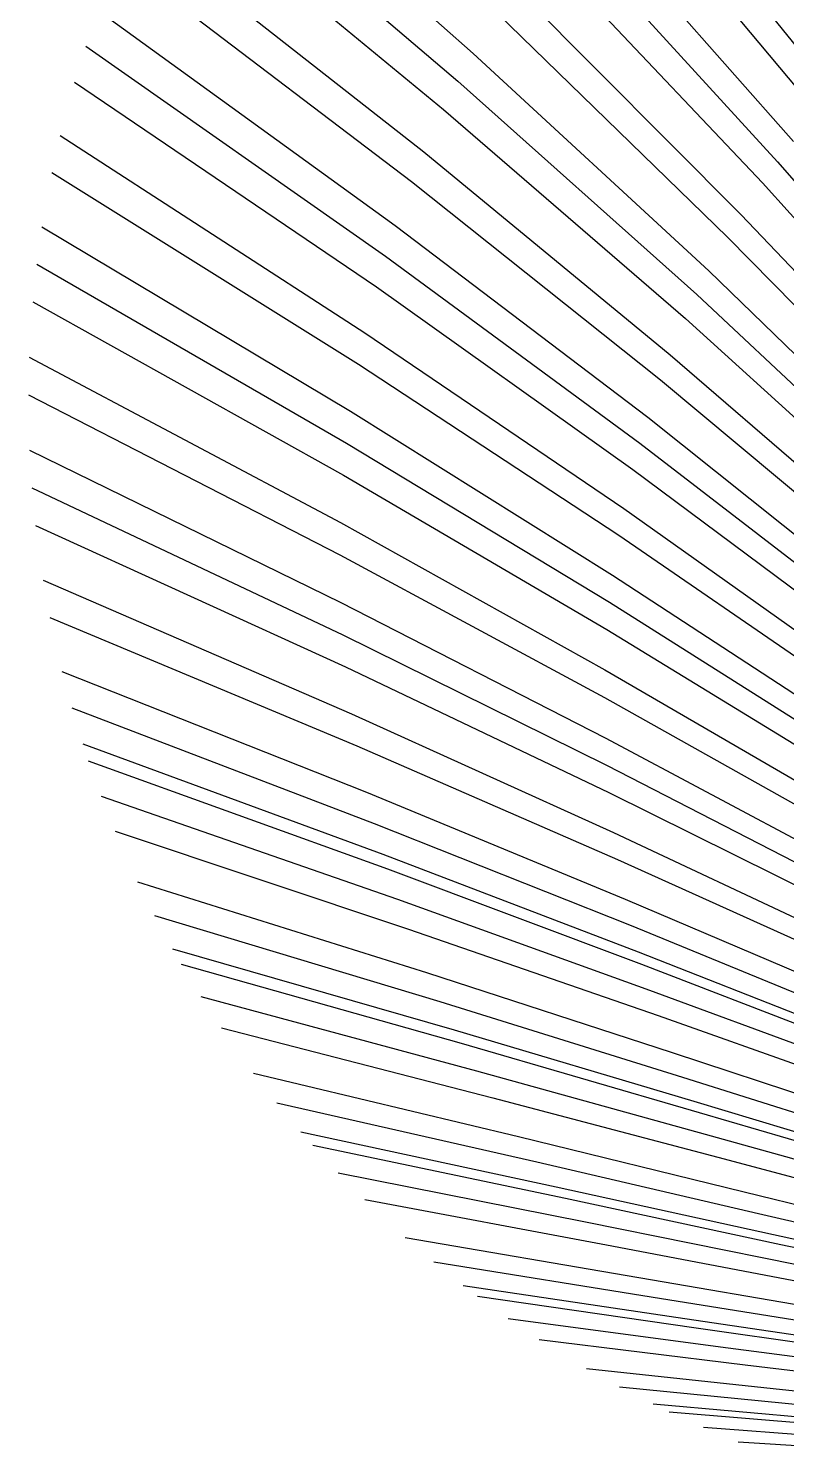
# Model space of a CAD drawing. Header units: metres. Extents: x -300 to 300, y -300 to 300.
# Drawn here: x -300 to -97, y -282 to 99.5 of the extents above; entities that cross this region are included whole.
import ezdxf

# ---------------------------------------------------------------- set-up
doc = ezdxf.new("R2010")
doc.units = ezdxf.units.M

msp = doc.modelspace()

# ---------------------------------------------------------------- linework, layer by layer
for p, q in [((-254.98, 158.06), (-180.89, 92.8)), ((-260.16, 149.39), (-185, 85.37)), ((-137.81, 148.49), (-84.12, 81.87)), ((-143.67, 142.59), (-88.7, 76.86)), ((-265.04, 140.55), (-188.87, 77.8)), ((-151.95, 133.54), (-95.19, 69.16)), ((-271.67, 127.26), (-194.13, 66.4)), ((-157.34, 127.13), (-99.41, 63.71)), ((-162.52, 120.54), (-103.47, 58.11)), ((-275.8, 118.05), (-197.4, 58.5)), ((-169.78, 110.5), (-109.14, 49.57)), ((-281.3, 104.25), (-201.77, 46.67)), ((-174.44, 103.46), (-112.79, 43.58)), ((-284.65, 94.72), (-204.43, 38.5)), ((-180.89, 92.8), (-117.84, 34.53)), ((-287.68, 85.1), (-206.83, 30.25)), ((-185, 85.37), (-121.06, 28.2)), ((-188.87, 77.8), (-124.09, 21.76)), ((-291.54, 70.75), (-209.89, 17.95)), ((-194.13, 66.4), (-128.21, 12.07)), ((-99.41, 63.71), (-50.82, 7.92)), ((-293.75, 60.9), (-211.65, 9.5)), ((-197.4, 58.5), (-130.77, 5.36)), ((-103.47, 58.11), (-53.96, 3.2)), ((-296.41, 46.29), (-213.75, -3.03)), ((-201.77, 46.67), (-134.19, -4.7)), ((-109.14, 49.57), (-58.35, -4)), ((-112.79, 43.58), (-61.17, -9.04)), ((-204.43, 38.5), (-136.27, -11.65)), ((-297.8, 36.28), (-214.85, -11.61)), ((-117.84, 34.53), (-65.08, -16.67)), ((-206.83, 30.25), (-138.15, -18.66)), ((-121.06, 28.2), (-67.57, -22)), ((-298.85, 26.25), (-215.69, -20.21)), ((-124.09, 21.76), (-69.91, -27.42)), ((-209.89, 17.95), (-140.55, -29.12)), ((-128.21, 12.07), (-73.1, -35.58)), ((-299.78, 11.42), (-216.43, -32.92)), ((-211.65, 9.5), (-141.92, -36.3)), ((-130.77, 5.36), (-75.08, -41.24)), ((-300, 1.33), (-216.6, -41.58)), ((-213.75, -3.03), (-143.57, -46.96)), ((-134.19, -4.7), (-77.72, -49.71)), ((-299.7, -13.52), (-216.36, -54.31)), ((-214.85, -11.61), (-144.43, -54.25)), ((-136.27, -11.65), (-79.33, -55.57)), ((-138.15, -18.66), (-80.78, -61.48)), ((-215.69, -20.21), (-145.09, -61.56)), ((-299.07, -23.61), (-215.86, -62.95)), ((-140.55, -29.12), (-82.64, -70.29)), ((-298.11, -33.65), (-215.1, -71.56)), ((-216.43, -32.92), (-145.66, -72.38)), ((-141.92, -36.3), (-83.7, -76.34)), ((-216.6, -41.58), (-145.8, -79.73)), ((-296.08, -48.37), (-213.49, -84.18)), ((-143.57, -46.96), (-84.97, -85.31)), ((-216.36, -54.31), (-145.61, -90.56)), ((-144.43, -54.25), (-85.64, -91.46)), ((-294.28, -58.3), (-212.06, -92.7)), ((-215.86, -62.95), (-145.22, -97.91)), ((-145.09, -61.56), (-86.15, -97.62)), ((-215.1, -71.56), (-144.62, -105.23)), ((-145.66, -72.38), (-86.6, -106.72)), ((-291.03, -72.79), (-209.49, -105.12)), ((-145.8, -79.73), (-86.7, -112.92)), ((-288.42, -82.55), (-207.41, -113.49)), ((-213.49, -84.18), (-143.36, -115.96)), ((-145.61, -90.56), (-86.55, -122.04)), ((-285.48, -92.2), (-205.08, -121.76)), ((-212.06, -92.7), (-142.25, -123.2)), ((-283.98, -96.72), (-203.89, -125.63)), ((-145.22, -97.91), (-86.25, -128.23)), ((-280.56, -106.22), (-201.18, -133.79)), ((-209.49, -105.12), (-140.23, -133.77)), ((-144.62, -105.23), (-85.79, -134.4)), ((-207.41, -113.49), (-138.61, -140.88)), ((-276.83, -115.6), (-198.22, -141.83)), ((-143.36, -115.96), (-84.82, -143.44)), ((-205.08, -121.76), (-136.78, -147.91)), ((-203.89, -125.63), (-135.85, -151.21)), ((-142.25, -123.2), (-83.95, -149.54)), ((-270.77, -129.16), (-193.41, -153.45)), ((-201.18, -133.79), (-133.73, -158.14)), ((-140.23, -133.77), (-82.39, -158.44)), ((-266.27, -138.21), (-189.84, -161.21)), ((-138.61, -140.88), (-81.14, -164.43)), ((-198.22, -141.83), (-131.41, -164.97)), ((-261.47, -147.08), (-186.04, -168.81)), ((-136.78, -147.91), (-79.73, -170.36)), ((-259.11, -151.21), (-184.16, -172.35)), ((-135.85, -151.21), (-79.01, -173.13)), ((-193.41, -153.45), (-127.65, -174.86)), ((-253.87, -159.85), (-180.01, -179.76)), ((-133.73, -158.14), (-77.37, -178.97)), ((-189.84, -161.21), (-124.85, -181.45)), ((-131.41, -164.97), (-75.57, -184.73)), ((-248.35, -168.3), (-175.63, -187.01)), ((-186.04, -168.81), (-121.87, -187.92)), ((-184.16, -172.35), (-120.41, -190.93)), ((-127.65, -174.86), (-72.66, -193.06)), ((-239.71, -180.38), (-168.78, -197.37)), ((-180.01, -179.76), (-117.15, -197.23)), ((-124.85, -181.45), (-70.5, -198.61)), ((-233.5, -188.35), (-163.85, -204.2)), ((-175.63, -187.01), (-113.72, -203.39)), ((-121.87, -187.92), (-68.2, -204.06)), ((-120.41, -190.93), (-67.06, -206.6)), ((-227.04, -196.09), (-158.73, -210.84)), ((-168.78, -197.37), (-108.36, -212.2)), ((-117.15, -197.23), (-64.55, -211.9)), ((-223.9, -199.67), (-156.23, -213.9)), ((-163.85, -204.2), (-104.51, -218.01)), ((-113.72, -203.39), (-61.89, -217.09)), ((-217.05, -207.1), (-150.8, -220.27)), ((-158.73, -210.84), (-100.49, -223.65)), ((-108.36, -212.2), (-57.75, -224.51)), ((-209.96, -214.28), (-145.18, -226.43)), ((-156.23, -213.9), (-98.54, -226.26)), ((-150.8, -220.27), (-94.29, -231.67)), ((-104.51, -218.01), (-54.77, -229.41)), ((-199.1, -224.41), (-136.56, -235.12)), ((-100.49, -223.65), (-51.66, -234.16)), ((-145.18, -226.43), (-89.89, -236.91)), ((-98.54, -226.26), (-50.15, -236.36)), ((-191.43, -230.99), (-130.48, -240.75)), ((-136.56, -235.12), (-83.14, -244.29)), ((-183.56, -237.29), (-124.23, -246.16)), ((-179.77, -240.17), (-121.23, -248.63)), ((-130.48, -240.75), (-78.38, -249.09)), ((-171.58, -246.09), (-114.73, -253.7)), ((-124.23, -246.16), (-73.49, -253.68)), ((-163.21, -251.72), (-108.09, -258.53)), ((-121.23, -248.63), (-71.14, -255.79)), ((-114.73, -253.7), (-66.05, -260.1)), ((-108.09, -258.53), (-60.85, -264.21)), ((-150.55, -259.49), (-98.05, -265.19)), ((-141.72, -264.41), (-91.05, -269.41)), ((-98.05, -265.19), (-52.99, -269.87)), ((-132.76, -269.03), (-83.93, -273.37)), ((-128.47, -271.1), (-80.53, -275.15)), ((-119.27, -275.27), (-73.24, -278.72)), ((-109.94, -279.13), (-65.84, -282.03))]:
    msp.add_line(p, q)

doc.saveas('drawing.dxf')
